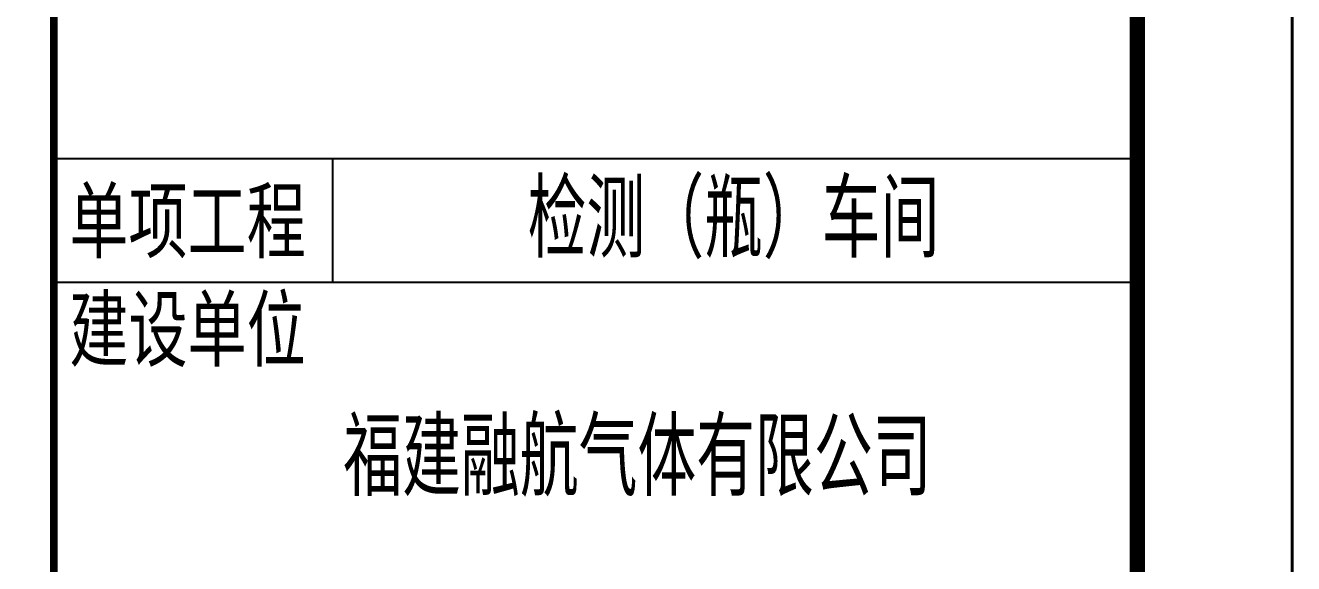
# Model space of a CAD drawing. Extents: x 287065 to 1473467, y 284802 to 344222.
# Drawn here: x 960063 to 968257, y 298196 to 301673 of the extents above; entities that cross this region are included whole.
import ezdxf

# ---------------------------------------------------------------- set-up
doc = ezdxf.new("R2010")
doc.units = 0
doc.header["$LTSCALE"] = 1000
for name, color, linetype in [('FRAME', 3, 'CONTINUOUS'), ('PUB_TEXT', 7, 'CONTINUOUS'), ('TK', 211, 'CONTINUOUS')]:
    doc.layers.add(name, color=color, linetype=linetype)
doc.styles.add('_HZTXT', font='tq__rshz.shx', dxfattribs={"width": 0.8, "bigfont": 'tq__hzdc.shx'})
doc.styles.add('FRAME', font='simhei.ttf', dxfattribs={"width": 0.7})

# ---------------------------------------------------------------- blocks, each defined once
blk = doc.blocks.new('TK-A2+(891X420)')
at = {"layer": 'FRAME'}
for p, q in [((714637, 366604.8), (707637, 366604.8)), ((709437, 366604.8), (709437, 365804.8)), ((714637, 365804.8), (707637, 365804.8))]:
    blk.add_line(p, q, dxfattribs=at)
for points in [[(626537, 392604.8, 20, 20, 0), (626537, 350604.8, 20, 20, 0), (715637, 350604.8, 20, 20, 0), (715637, 392604.8, 20, 20, 0)], [(629037, 391604.8, 100, 100, 0), (629037, 351604.8, 100, 100, 0), (714637, 351604.8, 100, 100, 0), (714637, 391604.8, 100, 100, 0)]]:
    blk.add_lwpolyline(points, format="xyseb", close=True, dxfattribs=at)
blk.add_lwpolyline([(707637, 391604.8, 50, 50, 0), (707637, 351604.8, 50, 50, 0)], format="xyseb", dxfattribs=at)
at = {"layer": 'FRAME', "char_height": 400, "attachment_point": 1, "style": 'FRAME'}
for s, insert, width in [('单项工程', (707737, 366404.5), 2349.153), ('建设单位', (707737, 365704.8), 2375.254)]:
    blk.add_mtext(s, dxfattribs=dict(at, insert=insert, width=width))
at = {"layer": 'PUB_TEXT', "style": '_HZTXT', "width": 0.8}
blk.add_text('福建融航气体有限公司', height=500, dxfattribs=at).set_placement((709507.2, 364425.8))

msp = doc.modelspace()

# ---------------------------------------------------------------- block references
at = {"layer": 'TK'}
msp.add_blockref('TK-A2+(891X420)', (252610, -65793.134), dxfattribs=at)

# ---------------------------------------------------------------- texts
at = {"layer": 'PUB_TEXT', "style": '_HZTXT', "width": 0.8}
msp.add_text('检测（瓶）车间', height=500, dxfattribs=at).set_placement((963307.971, 300171.708))

doc.saveas('drawing.dxf')
